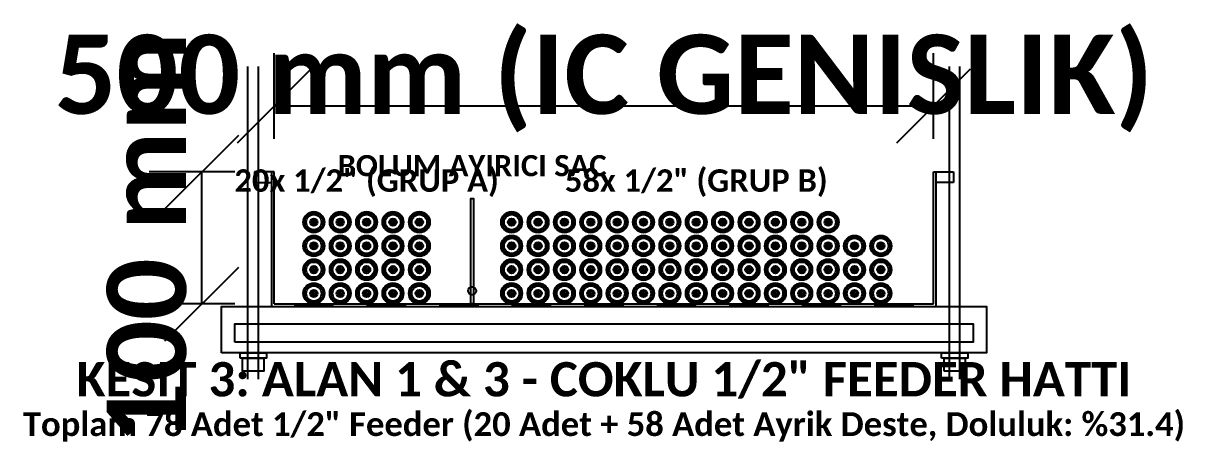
# Model space of a CAD drawing. Header units: metres. Extents: x -1.21 to 1.28, y -0.6 to 4.8.
# Drawn here: x -0.99 to -0.111, y 0.646 to 0.963 of the extents above; entities that cross this region are included whole.
import ezdxf
from ezdxf.enums import TextEntityAlignment as Align

# ---------------------------------------------------------------- set-up
doc = ezdxf.new("R2010")
doc.units = ezdxf.units.M
for name, color, linetype in [('KBL_FEEDER_1_2', 7, 'CONTINUOUS'), ('METIN_BILGI', 7, 'CONTINUOUS'), ('OLCULER', 1, 'CONTINUOUS'), ('TAVA_ASKI_KONSOL', 7, 'CONTINUOUS'), ('TAVA_DETAY_DELIK', 7, 'CONTINUOUS'), ('TAVA_PROFILI', 7, 'CONTINUOUS'), ('TAVA_SEPERATOR', 7, 'CONTINUOUS')]:
    doc.layers.add(name, color=color, linetype=linetype)
doc.styles.get("Standard").update_dxf_attribs({"font": 'calibrib.ttf'})

msp = doc.modelspace()

# ---------------------------------------------------------------- linework, layer by layer
at = {"layer": 'KBL_FEEDER_1_2'}
for p, q in [((-0.772, 0.812), (-0.768, 0.812)), ((-0.77, 0.81), (-0.77, 0.814)), ((-0.752, 0.812), (-0.748, 0.812)), ((-0.75, 0.81), (-0.75, 0.814)), ((-0.732, 0.812), (-0.728, 0.812)), ((-0.73, 0.81), (-0.73, 0.814)), ((-0.712, 0.812), (-0.708, 0.812)), ((-0.71, 0.81), (-0.71, 0.814)), ((-0.692, 0.812), (-0.688, 0.812)), ((-0.69, 0.81), (-0.69, 0.814)), ((-0.622, 0.812), (-0.618, 0.812)), ((-0.62, 0.81), (-0.62, 0.814)), ((-0.602, 0.812), (-0.598, 0.812)), ((-0.6, 0.81), (-0.6, 0.814)), ((-0.582, 0.812), (-0.578, 0.812)), ((-0.58, 0.81), (-0.58, 0.814)), ((-0.562, 0.812), (-0.558, 0.812)), ((-0.56, 0.81), (-0.56, 0.814)), ((-0.542, 0.812), (-0.538, 0.812)), ((-0.54, 0.81), (-0.54, 0.814)), ((-0.522, 0.812), (-0.518, 0.812)), ((-0.52, 0.81), (-0.52, 0.814)), ((-0.502, 0.812), (-0.498, 0.812)), ((-0.5, 0.81), (-0.5, 0.814)), ((-0.482, 0.812), (-0.478, 0.812)), ((-0.48, 0.81), (-0.48, 0.814)), ((-0.462, 0.812), (-0.458, 0.812)), ((-0.46, 0.81), (-0.46, 0.814)), ((-0.442, 0.812), (-0.438, 0.812)), ((-0.44, 0.81), (-0.44, 0.814)), ((-0.422, 0.812), (-0.418, 0.812)), ((-0.42, 0.81), (-0.42, 0.814)), ((-0.402, 0.812), (-0.398, 0.812)), ((-0.4, 0.81), (-0.4, 0.814)), ((-0.382, 0.812), (-0.378, 0.812)), ((-0.38, 0.81), (-0.38, 0.814)), ((-0.772, 0.794), (-0.768, 0.794)), ((-0.77, 0.792), (-0.77, 0.796)), ((-0.752, 0.794), (-0.748, 0.794)), ((-0.75, 0.792), (-0.75, 0.796)), ((-0.732, 0.794), (-0.728, 0.794)), ((-0.73, 0.792), (-0.73, 0.796)), ((-0.712, 0.794), (-0.708, 0.794)), ((-0.71, 0.792), (-0.71, 0.796)), ((-0.692, 0.794), (-0.688, 0.794)), ((-0.69, 0.792), (-0.69, 0.796)), ((-0.622, 0.794), (-0.618, 0.794)), ((-0.62, 0.792), (-0.62, 0.796)), ((-0.602, 0.794), (-0.598, 0.794)), ((-0.6, 0.792), (-0.6, 0.796)), ((-0.582, 0.794), (-0.578, 0.794)), ((-0.58, 0.792), (-0.58, 0.796)), ((-0.562, 0.794), (-0.558, 0.794)), ((-0.56, 0.792), (-0.56, 0.796)), ((-0.542, 0.794), (-0.538, 0.794)), ((-0.54, 0.792), (-0.54, 0.796)), ((-0.522, 0.794), (-0.518, 0.794)), ((-0.52, 0.792), (-0.52, 0.796)), ((-0.502, 0.794), (-0.498, 0.794)), ((-0.5, 0.792), (-0.5, 0.796)), ((-0.482, 0.794), (-0.478, 0.794)), ((-0.48, 0.792), (-0.48, 0.796)), ((-0.462, 0.794), (-0.458, 0.794)), ((-0.46, 0.792), (-0.46, 0.796)), ((-0.442, 0.794), (-0.438, 0.794)), ((-0.44, 0.792), (-0.44, 0.796)), ((-0.422, 0.794), (-0.418, 0.794)), ((-0.42, 0.792), (-0.42, 0.796)), ((-0.402, 0.794), (-0.398, 0.794)), ((-0.4, 0.792), (-0.4, 0.796)), ((-0.382, 0.794), (-0.378, 0.794)), ((-0.38, 0.792), (-0.38, 0.796)), ((-0.362, 0.794), (-0.358, 0.794)), ((-0.36, 0.792), (-0.36, 0.796)), ((-0.342, 0.794), (-0.338, 0.794)), ((-0.34, 0.792), (-0.34, 0.796)), ((-0.772, 0.776), (-0.768, 0.776)), ((-0.77, 0.774), (-0.77, 0.778)), ((-0.752, 0.776), (-0.748, 0.776)), ((-0.75, 0.774), (-0.75, 0.778)), ((-0.732, 0.776), (-0.728, 0.776)), ((-0.73, 0.774), (-0.73, 0.778)), ((-0.712, 0.776), (-0.708, 0.776)), ((-0.71, 0.774), (-0.71, 0.778)), ((-0.692, 0.776), (-0.688, 0.776)), ((-0.69, 0.774), (-0.69, 0.778)), ((-0.622, 0.776), (-0.618, 0.776)), ((-0.62, 0.774), (-0.62, 0.778)), ((-0.602, 0.776), (-0.598, 0.776)), ((-0.6, 0.774), (-0.6, 0.778)), ((-0.582, 0.776), (-0.578, 0.776)), ((-0.58, 0.774), (-0.58, 0.778)), ((-0.562, 0.776), (-0.558, 0.776)), ((-0.56, 0.774), (-0.56, 0.778)), ((-0.542, 0.776), (-0.538, 0.776)), ((-0.54, 0.774), (-0.54, 0.778)), ((-0.522, 0.776), (-0.518, 0.776)), ((-0.52, 0.774), (-0.52, 0.778)), ((-0.502, 0.776), (-0.498, 0.776)), ((-0.5, 0.774), (-0.5, 0.778)), ((-0.482, 0.776), (-0.478, 0.776)), ((-0.48, 0.774), (-0.48, 0.778)), ((-0.462, 0.776), (-0.458, 0.776)), ((-0.46, 0.774), (-0.46, 0.778)), ((-0.442, 0.776), (-0.438, 0.776)), ((-0.44, 0.774), (-0.44, 0.778)), ((-0.422, 0.776), (-0.418, 0.776)), ((-0.42, 0.774), (-0.42, 0.778)), ((-0.402, 0.776), (-0.398, 0.776)), ((-0.4, 0.774), (-0.4, 0.778)), ((-0.382, 0.776), (-0.378, 0.776)), ((-0.38, 0.774), (-0.38, 0.778)), ((-0.362, 0.776), (-0.358, 0.776)), ((-0.36, 0.774), (-0.36, 0.778)), ((-0.342, 0.776), (-0.338, 0.776)), ((-0.34, 0.774), (-0.34, 0.778)), ((-0.772, 0.758), (-0.768, 0.758)), ((-0.77, 0.756), (-0.77, 0.76)), ((-0.752, 0.758), (-0.748, 0.758)), ((-0.75, 0.756), (-0.75, 0.76)), ((-0.732, 0.758), (-0.728, 0.758)), ((-0.73, 0.756), (-0.73, 0.76)), ((-0.712, 0.758), (-0.708, 0.758)), ((-0.71, 0.756), (-0.71, 0.76)), ((-0.692, 0.758), (-0.688, 0.758)), ((-0.69, 0.756), (-0.69, 0.76)), ((-0.622, 0.758), (-0.618, 0.758)), ((-0.62, 0.756), (-0.62, 0.76)), ((-0.602, 0.758), (-0.598, 0.758)), ((-0.6, 0.756), (-0.6, 0.76)), ((-0.582, 0.758), (-0.578, 0.758)), ((-0.58, 0.756), (-0.58, 0.76)), ((-0.562, 0.758), (-0.558, 0.758)), ((-0.56, 0.756), (-0.56, 0.76)), ((-0.542, 0.758), (-0.538, 0.758)), ((-0.54, 0.756), (-0.54, 0.76)), ((-0.522, 0.758), (-0.518, 0.758)), ((-0.52, 0.756), (-0.52, 0.76)), ((-0.502, 0.758), (-0.498, 0.758)), ((-0.5, 0.756), (-0.5, 0.76)), ((-0.482, 0.758), (-0.478, 0.758)), ((-0.48, 0.756), (-0.48, 0.76)), ((-0.462, 0.758), (-0.458, 0.758)), ((-0.46, 0.756), (-0.46, 0.76)), ((-0.442, 0.758), (-0.438, 0.758)), ((-0.44, 0.756), (-0.44, 0.76)), ((-0.422, 0.758), (-0.418, 0.758)), ((-0.42, 0.756), (-0.42, 0.76)), ((-0.402, 0.758), (-0.398, 0.758)), ((-0.4, 0.756), (-0.4, 0.76)), ((-0.382, 0.758), (-0.378, 0.758)), ((-0.38, 0.756), (-0.38, 0.76)), ((-0.362, 0.758), (-0.358, 0.758)), ((-0.36, 0.756), (-0.36, 0.76)), ((-0.342, 0.758), (-0.338, 0.758)), ((-0.34, 0.756), (-0.34, 0.76))]:
    msp.add_line(p, q, dxfattribs=at)
for centre, radius in [((-0.77, 0.812), 0.008), ((-0.77, 0.812), 0.00704), ((-0.75, 0.812), 0.008), ((-0.75, 0.812), 0.00704), ((-0.73, 0.812), 0.008), ((-0.73, 0.812), 0.00704), ((-0.71, 0.812), 0.008), ((-0.71, 0.812), 0.00704), ((-0.69, 0.812), 0.008), ((-0.69, 0.812), 0.00704), ((-0.62, 0.812), 0.008), ((-0.62, 0.812), 0.00704), ((-0.6, 0.812), 0.008), ((-0.6, 0.812), 0.00704), ((-0.58, 0.812), 0.008), ((-0.58, 0.812), 0.00704), ((-0.56, 0.812), 0.008), ((-0.56, 0.812), 0.00704), ((-0.54, 0.812), 0.008), ((-0.54, 0.812), 0.00704), ((-0.52, 0.812), 0.008), ((-0.52, 0.812), 0.00704), ((-0.5, 0.812), 0.008), ((-0.5, 0.812), 0.00704), ((-0.48, 0.812), 0.008), ((-0.48, 0.812), 0.00704), ((-0.46, 0.812), 0.008), ((-0.46, 0.812), 0.00704), ((-0.44, 0.812), 0.008), ((-0.44, 0.812), 0.00704), ((-0.42, 0.812), 0.008), ((-0.42, 0.812), 0.00704), ((-0.4, 0.812), 0.008), ((-0.4, 0.812), 0.00704), ((-0.38, 0.812), 0.008), ((-0.38, 0.812), 0.00704), ((-0.77, 0.812), 0.00576), ((-0.77, 0.812), 0.0028), ((-0.77, 0.812), 0.00176), ((-0.75, 0.812), 0.00576), ((-0.75, 0.812), 0.0028), ((-0.75, 0.812), 0.00176), ((-0.73, 0.812), 0.00576), ((-0.73, 0.812), 0.0028), ((-0.73, 0.812), 0.00176), ((-0.71, 0.812), 0.00576), ((-0.71, 0.812), 0.0028), ((-0.71, 0.812), 0.00176), ((-0.69, 0.812), 0.00576), ((-0.69, 0.812), 0.0028), ((-0.69, 0.812), 0.00176), ((-0.62, 0.812), 0.00576), ((-0.62, 0.812), 0.0028), ((-0.62, 0.812), 0.00176), ((-0.6, 0.812), 0.00576), ((-0.6, 0.812), 0.0028), ((-0.6, 0.812), 0.00176), ((-0.58, 0.812), 0.00576), ((-0.58, 0.812), 0.0028), ((-0.58, 0.812), 0.00176), ((-0.56, 0.812), 0.00576), ((-0.56, 0.812), 0.0028), ((-0.56, 0.812), 0.00176), ((-0.54, 0.812), 0.00576), ((-0.54, 0.812), 0.0028), ((-0.54, 0.812), 0.00176), ((-0.52, 0.812), 0.00576), ((-0.52, 0.812), 0.0028), ((-0.52, 0.812), 0.00176), ((-0.5, 0.812), 0.00576), ((-0.5, 0.812), 0.0028), ((-0.5, 0.812), 0.00176), ((-0.48, 0.812), 0.00576), ((-0.48, 0.812), 0.0028), ((-0.48, 0.812), 0.00176), ((-0.46, 0.812), 0.00576), ((-0.46, 0.812), 0.0028), ((-0.46, 0.812), 0.00176), ((-0.44, 0.812), 0.00576), ((-0.44, 0.812), 0.0028), ((-0.44, 0.812), 0.00176), ((-0.42, 0.812), 0.00576), ((-0.42, 0.812), 0.0028), ((-0.42, 0.812), 0.00176), ((-0.4, 0.812), 0.00576), ((-0.4, 0.812), 0.0028), ((-0.4, 0.812), 0.00176), ((-0.38, 0.812), 0.00576), ((-0.38, 0.812), 0.0028), ((-0.38, 0.812), 0.00176), ((-0.77, 0.794), 0.008), ((-0.77, 0.794), 0.00704), ((-0.75, 0.794), 0.008), ((-0.75, 0.794), 0.00704), ((-0.73, 0.794), 0.008), ((-0.73, 0.794), 0.00704), ((-0.71, 0.794), 0.008), ((-0.71, 0.794), 0.00704), ((-0.69, 0.794), 0.008), ((-0.69, 0.794), 0.00704), ((-0.62, 0.794), 0.008), ((-0.62, 0.794), 0.00704), ((-0.6, 0.794), 0.008), ((-0.6, 0.794), 0.00704), ((-0.58, 0.794), 0.008), ((-0.58, 0.794), 0.00704), ((-0.56, 0.794), 0.008), ((-0.56, 0.794), 0.00704), ((-0.54, 0.794), 0.008), ((-0.54, 0.794), 0.00704), ((-0.52, 0.794), 0.008), ((-0.52, 0.794), 0.00704), ((-0.5, 0.794), 0.008), ((-0.5, 0.794), 0.00704), ((-0.48, 0.794), 0.008), ((-0.48, 0.794), 0.00704), ((-0.46, 0.794), 0.008), ((-0.46, 0.794), 0.00704), ((-0.44, 0.794), 0.008), ((-0.44, 0.794), 0.00704), ((-0.42, 0.794), 0.008), ((-0.42, 0.794), 0.00704), ((-0.4, 0.794), 0.008), ((-0.4, 0.794), 0.00704), ((-0.38, 0.794), 0.008), ((-0.38, 0.794), 0.00704), ((-0.36, 0.794), 0.008), ((-0.36, 0.794), 0.00704), ((-0.34, 0.794), 0.008), ((-0.34, 0.794), 0.00704), ((-0.77, 0.794), 0.00576), ((-0.77, 0.794), 0.0028), ((-0.77, 0.794), 0.00176), ((-0.75, 0.794), 0.00576), ((-0.75, 0.794), 0.0028), ((-0.75, 0.794), 0.00176), ((-0.73, 0.794), 0.00576), ((-0.73, 0.794), 0.0028), ((-0.73, 0.794), 0.00176), ((-0.71, 0.794), 0.00576), ((-0.71, 0.794), 0.0028), ((-0.71, 0.794), 0.00176), ((-0.69, 0.794), 0.00576), ((-0.69, 0.794), 0.0028), ((-0.69, 0.794), 0.00176), ((-0.62, 0.794), 0.00576), ((-0.62, 0.794), 0.0028), ((-0.62, 0.794), 0.00176), ((-0.6, 0.794), 0.00576), ((-0.6, 0.794), 0.0028), ((-0.6, 0.794), 0.00176), ((-0.58, 0.794), 0.00576), ((-0.58, 0.794), 0.0028), ((-0.58, 0.794), 0.00176), ((-0.56, 0.794), 0.00576), ((-0.56, 0.794), 0.0028), ((-0.56, 0.794), 0.00176), ((-0.54, 0.794), 0.00576), ((-0.54, 0.794), 0.0028), ((-0.54, 0.794), 0.00176), ((-0.52, 0.794), 0.00576), ((-0.52, 0.794), 0.0028), ((-0.52, 0.794), 0.00176), ((-0.5, 0.794), 0.00576), ((-0.5, 0.794), 0.0028), ((-0.5, 0.794), 0.00176), ((-0.48, 0.794), 0.00576), ((-0.48, 0.794), 0.0028), ((-0.48, 0.794), 0.00176), ((-0.46, 0.794), 0.00576), ((-0.46, 0.794), 0.0028), ((-0.46, 0.794), 0.00176), ((-0.44, 0.794), 0.00576), ((-0.44, 0.794), 0.0028), ((-0.44, 0.794), 0.00176), ((-0.42, 0.794), 0.00576), ((-0.42, 0.794), 0.0028), ((-0.42, 0.794), 0.00176), ((-0.4, 0.794), 0.00576), ((-0.4, 0.794), 0.0028), ((-0.4, 0.794), 0.00176), ((-0.38, 0.794), 0.00576), ((-0.38, 0.794), 0.0028), ((-0.38, 0.794), 0.00176), ((-0.36, 0.794), 0.00576), ((-0.36, 0.794), 0.0028), ((-0.36, 0.794), 0.00176), ((-0.34, 0.794), 0.00576), ((-0.34, 0.794), 0.0028), ((-0.34, 0.794), 0.00176), ((-0.77, 0.776), 0.008), ((-0.77, 0.776), 0.00704), ((-0.75, 0.776), 0.008), ((-0.75, 0.776), 0.00704), ((-0.73, 0.776), 0.008), ((-0.73, 0.776), 0.00704), ((-0.71, 0.776), 0.008), ((-0.71, 0.776), 0.00704), ((-0.69, 0.776), 0.008), ((-0.69, 0.776), 0.00704), ((-0.62, 0.776), 0.008), ((-0.62, 0.776), 0.00704), ((-0.6, 0.776), 0.008), ((-0.6, 0.776), 0.00704), ((-0.58, 0.776), 0.008), ((-0.58, 0.776), 0.00704), ((-0.56, 0.776), 0.008), ((-0.56, 0.776), 0.00704), ((-0.54, 0.776), 0.008), ((-0.54, 0.776), 0.00704), ((-0.52, 0.776), 0.008), ((-0.52, 0.776), 0.00704), ((-0.5, 0.776), 0.008), ((-0.5, 0.776), 0.00704), ((-0.48, 0.776), 0.008), ((-0.48, 0.776), 0.00704), ((-0.46, 0.776), 0.008), ((-0.46, 0.776), 0.00704), ((-0.44, 0.776), 0.008), ((-0.44, 0.776), 0.00704), ((-0.42, 0.776), 0.008), ((-0.42, 0.776), 0.00704), ((-0.4, 0.776), 0.008), ((-0.4, 0.776), 0.00704), ((-0.38, 0.776), 0.008), ((-0.38, 0.776), 0.00704), ((-0.36, 0.776), 0.008), ((-0.36, 0.776), 0.00704), ((-0.34, 0.776), 0.008), ((-0.34, 0.776), 0.00704), ((-0.77, 0.776), 0.00576), ((-0.77, 0.776), 0.0028), ((-0.77, 0.776), 0.00176), ((-0.75, 0.776), 0.00576), ((-0.75, 0.776), 0.0028), ((-0.75, 0.776), 0.00176), ((-0.73, 0.776), 0.00576), ((-0.73, 0.776), 0.0028), ((-0.73, 0.776), 0.00176), ((-0.71, 0.776), 0.00576), ((-0.71, 0.776), 0.0028), ((-0.71, 0.776), 0.00176), ((-0.69, 0.776), 0.00576), ((-0.69, 0.776), 0.0028), ((-0.69, 0.776), 0.00176), ((-0.62, 0.776), 0.00576), ((-0.62, 0.776), 0.0028), ((-0.62, 0.776), 0.00176), ((-0.6, 0.776), 0.00576), ((-0.6, 0.776), 0.0028), ((-0.6, 0.776), 0.00176), ((-0.58, 0.776), 0.00576), ((-0.58, 0.776), 0.0028), ((-0.58, 0.776), 0.00176), ((-0.56, 0.776), 0.00576), ((-0.56, 0.776), 0.0028), ((-0.56, 0.776), 0.00176), ((-0.54, 0.776), 0.00576), ((-0.54, 0.776), 0.0028), ((-0.54, 0.776), 0.00176), ((-0.52, 0.776), 0.00576), ((-0.52, 0.776), 0.0028), ((-0.52, 0.776), 0.00176), ((-0.5, 0.776), 0.00576), ((-0.5, 0.776), 0.0028), ((-0.5, 0.776), 0.00176), ((-0.48, 0.776), 0.00576), ((-0.48, 0.776), 0.0028), ((-0.48, 0.776), 0.00176), ((-0.46, 0.776), 0.00576), ((-0.46, 0.776), 0.0028), ((-0.46, 0.776), 0.00176), ((-0.44, 0.776), 0.00576), ((-0.44, 0.776), 0.0028), ((-0.44, 0.776), 0.00176), ((-0.42, 0.776), 0.00576), ((-0.42, 0.776), 0.0028), ((-0.42, 0.776), 0.00176), ((-0.4, 0.776), 0.00576), ((-0.4, 0.776), 0.0028), ((-0.4, 0.776), 0.00176), ((-0.38, 0.776), 0.00576), ((-0.38, 0.776), 0.0028), ((-0.38, 0.776), 0.00176), ((-0.36, 0.776), 0.00576), ((-0.36, 0.776), 0.0028), ((-0.36, 0.776), 0.00176), ((-0.34, 0.776), 0.00576), ((-0.34, 0.776), 0.0028), ((-0.34, 0.776), 0.00176), ((-0.77, 0.758), 0.008), ((-0.75, 0.758), 0.008), ((-0.73, 0.758), 0.008), ((-0.71, 0.758), 0.008), ((-0.69, 0.758), 0.008), ((-0.62, 0.758), 0.008), ((-0.6, 0.758), 0.008), ((-0.58, 0.758), 0.008), ((-0.56, 0.758), 0.008), ((-0.54, 0.758), 0.008), ((-0.52, 0.758), 0.008), ((-0.5, 0.758), 0.008), ((-0.48, 0.758), 0.008), ((-0.46, 0.758), 0.008), ((-0.44, 0.758), 0.008), ((-0.42, 0.758), 0.008), ((-0.4, 0.758), 0.008), ((-0.38, 0.758), 0.008), ((-0.36, 0.758), 0.008), ((-0.34, 0.758), 0.008), ((-0.77, 0.758), 0.00704), ((-0.77, 0.758), 0.00576), ((-0.77, 0.758), 0.0028), ((-0.77, 0.758), 0.00176), ((-0.75, 0.758), 0.00704), ((-0.75, 0.758), 0.00576), ((-0.75, 0.758), 0.0028), ((-0.75, 0.758), 0.00176), ((-0.73, 0.758), 0.00704), ((-0.73, 0.758), 0.00576), ((-0.73, 0.758), 0.0028), ((-0.73, 0.758), 0.00176), ((-0.71, 0.758), 0.00704), ((-0.71, 0.758), 0.00576), ((-0.71, 0.758), 0.0028), ((-0.71, 0.758), 0.00176), ((-0.69, 0.758), 0.00704), ((-0.69, 0.758), 0.00576), ((-0.69, 0.758), 0.0028), ((-0.69, 0.758), 0.00176), ((-0.62, 0.758), 0.00704), ((-0.62, 0.758), 0.00576), ((-0.62, 0.758), 0.0028), ((-0.62, 0.758), 0.00176), ((-0.6, 0.758), 0.00704), ((-0.6, 0.758), 0.00576), ((-0.6, 0.758), 0.0028), ((-0.6, 0.758), 0.00176), ((-0.58, 0.758), 0.00704), ((-0.58, 0.758), 0.00576), ((-0.58, 0.758), 0.0028), ((-0.58, 0.758), 0.00176), ((-0.56, 0.758), 0.00704), ((-0.56, 0.758), 0.00576), ((-0.56, 0.758), 0.0028), ((-0.56, 0.758), 0.00176), ((-0.54, 0.758), 0.00704), ((-0.54, 0.758), 0.00576), ((-0.54, 0.758), 0.0028), ((-0.54, 0.758), 0.00176), ((-0.52, 0.758), 0.00704), ((-0.52, 0.758), 0.00576), ((-0.52, 0.758), 0.0028), ((-0.52, 0.758), 0.00176), ((-0.5, 0.758), 0.00704), ((-0.5, 0.758), 0.00576), ((-0.5, 0.758), 0.0028), ((-0.5, 0.758), 0.00176), ((-0.48, 0.758), 0.00704), ((-0.48, 0.758), 0.00576), ((-0.48, 0.758), 0.0028), ((-0.48, 0.758), 0.00176), ((-0.46, 0.758), 0.00704), ((-0.46, 0.758), 0.00576), ((-0.46, 0.758), 0.0028), ((-0.46, 0.758), 0.00176), ((-0.44, 0.758), 0.00704), ((-0.44, 0.758), 0.00576), ((-0.44, 0.758), 0.0028), ((-0.44, 0.758), 0.00176), ((-0.42, 0.758), 0.00704), ((-0.42, 0.758), 0.00576), ((-0.42, 0.758), 0.0028), ((-0.42, 0.758), 0.00176), ((-0.4, 0.758), 0.00704), ((-0.4, 0.758), 0.00576), ((-0.4, 0.758), 0.0028), ((-0.4, 0.758), 0.00176), ((-0.38, 0.758), 0.00704), ((-0.38, 0.758), 0.00576), ((-0.38, 0.758), 0.0028), ((-0.38, 0.758), 0.00176), ((-0.36, 0.758), 0.00704), ((-0.36, 0.758), 0.00576), ((-0.36, 0.758), 0.0028), ((-0.36, 0.758), 0.00176), ((-0.34, 0.758), 0.00704), ((-0.34, 0.758), 0.00576), ((-0.34, 0.758), 0.0028), ((-0.34, 0.758), 0.00176)]:
    msp.add_circle(centre, radius, dxfattribs=at)
at = {"layer": 'OLCULER'}
for p, q in [((-0.8, 0.875), (-0.8, 0.94)), ((-0.3, 0.875), (-0.3, 0.94)), ((-0.828, 0.872), (-0.772, 0.928)), ((-0.328, 0.872), (-0.272, 0.928)), ((-0.8, 0.9), (-0.3, 0.9)), ((-0.883, 0.822), (-0.827, 0.878)), ((-0.83, 0.85), (-0.895, 0.85)), ((-0.855, 0.75), (-0.855, 0.85)), ((-0.883, 0.722), (-0.827, 0.778)), ((-0.83, 0.75), (-0.895, 0.75))]:
    msp.add_line(p, q, dxfattribs=at)
at = {"layer": 'TAVA_ASKI_KONSOL'}
for p, q in [((-0.82, 0.693), (-0.82, 0.93)), ((-0.812, 0.693), (-0.812, 0.93)), ((-0.288, 0.693), (-0.288, 0.93)), ((-0.28, 0.693), (-0.28, 0.93))]:
    msp.add_line(p, q, dxfattribs=at)
for points in [[(-0.84, 0.713), (-0.84, 0.748), (-0.26, 0.748), (-0.26, 0.713)], [(-0.83, 0.721), (-0.83, 0.735), (-0.27, 0.735), (-0.27, 0.721)], [(-0.826, 0.709), (-0.826, 0.713), (-0.806, 0.713), (-0.806, 0.709)], [(-0.294, 0.709), (-0.294, 0.713), (-0.274, 0.713), (-0.274, 0.709)], [(-0.824, 0.699), (-0.824, 0.709), (-0.808, 0.709), (-0.808, 0.699)], [(-0.292, 0.699), (-0.292, 0.709), (-0.276, 0.709), (-0.276, 0.699)]]:
    msp.add_lwpolyline(points, close=True, dxfattribs=at)
at = {"layer": 'TAVA_DETAY_DELIK'}
for p, q in [((-0.785, 0.749), (-0.755, 0.749)), ((-0.73, 0.749), (-0.7, 0.749)), ((-0.675, 0.749), (-0.645, 0.749)), ((-0.62, 0.749), (-0.59, 0.749)), ((-0.565, 0.749), (-0.535, 0.749)), ((-0.51, 0.749), (-0.48, 0.749)), ((-0.455, 0.749), (-0.425, 0.749)), ((-0.4, 0.749), (-0.37, 0.749)), ((-0.345, 0.749), (-0.315, 0.749))]:
    msp.add_line(p, q, dxfattribs=at)
at = {"layer": 'TAVA_PROFILI'}
for p, q in [((-0.8, 0.85), (-0.815, 0.85)), ((-0.815, 0.85), (-0.815, 0.842)), ((-0.802, 0.748), (-0.802, 0.85)), ((-0.8, 0.75), (-0.8, 0.85)), ((-0.3, 0.75), (-0.3, 0.85)), ((-0.3, 0.85), (-0.285, 0.85)), ((-0.298, 0.748), (-0.298, 0.85)), ((-0.285, 0.85), (-0.285, 0.842)), ((-0.815, 0.842), (-0.802, 0.842)), ((-0.285, 0.842), (-0.298, 0.842)), ((-0.802, 0.748), (-0.298, 0.748)), ((-0.8, 0.75), (-0.3, 0.75))]:
    msp.add_line(p, q, dxfattribs=at)
at = {"layer": 'TAVA_SEPERATOR'}
msp.add_line((-0.665, 0.75), (-0.635, 0.75), dxfattribs=at)
msp.add_lwpolyline([(-0.651, 0.75), (-0.651, 0.83), (-0.649, 0.83), (-0.649, 0.75)], close=True, dxfattribs=at)
msp.add_circle((-0.65, 0.76), 0.003, dxfattribs=at)

# ---------------------------------------------------------------- texts
at = {"layer": 'METIN_BILGI'}
for s, height, p in [('20x 1/2" (GRUP A)', 0.017, (-0.73, 0.835)), ('58x 1/2" (GRUP B)', 0.017, (-0.48, 0.835)), ('KESIT 3: ALAN 1 & 3 - COKLU 1/2" FEEDER HATTI', 0.026, (-0.55, 0.68)), ('Toplam 78 Adet 1/2" Feeder (20 Adet + 58 Adet Ayrik Deste, Doluluk: %31.4)', 0.018, (-0.55, 0.65))]:
    msp.add_text(s, height=height, dxfattribs=at).set_placement(p, align=Align.CENTER)
at = {"layer": 'OLCULER'}
msp.add_text('500 mm (IC GENISLIK)', height=0.06, dxfattribs=at).set_placement((-0.55, 0.924), align=Align.MIDDLE_CENTER)
msp.add_text('100 mm', height=0.06, rotation=90, dxfattribs=at).set_placement((-0.897, 0.8), align=Align.MIDDLE_CENTER)
at = {"layer": 'TAVA_SEPERATOR'}
msp.add_text('BOLUM AYIRICI SAC', height=0.016, dxfattribs=at).set_placement((-0.65, 0.842), align=Align.BOTTOM_CENTER)

doc.saveas('drawing.dxf')
